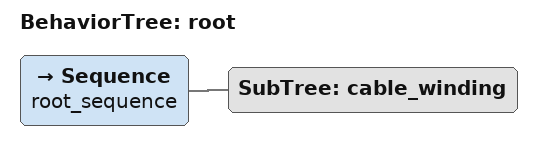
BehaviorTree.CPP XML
<?xml version="1.0"?>
<root BTCPP_format="4">
  <include path="cable_winding.xml"/>
  <BehaviorTree ID="root">
    <Sequence name="root_sequence">
      <SubTree ID='cable_winding'/>
    </Sequence>
  </BehaviorTree>
</root>
